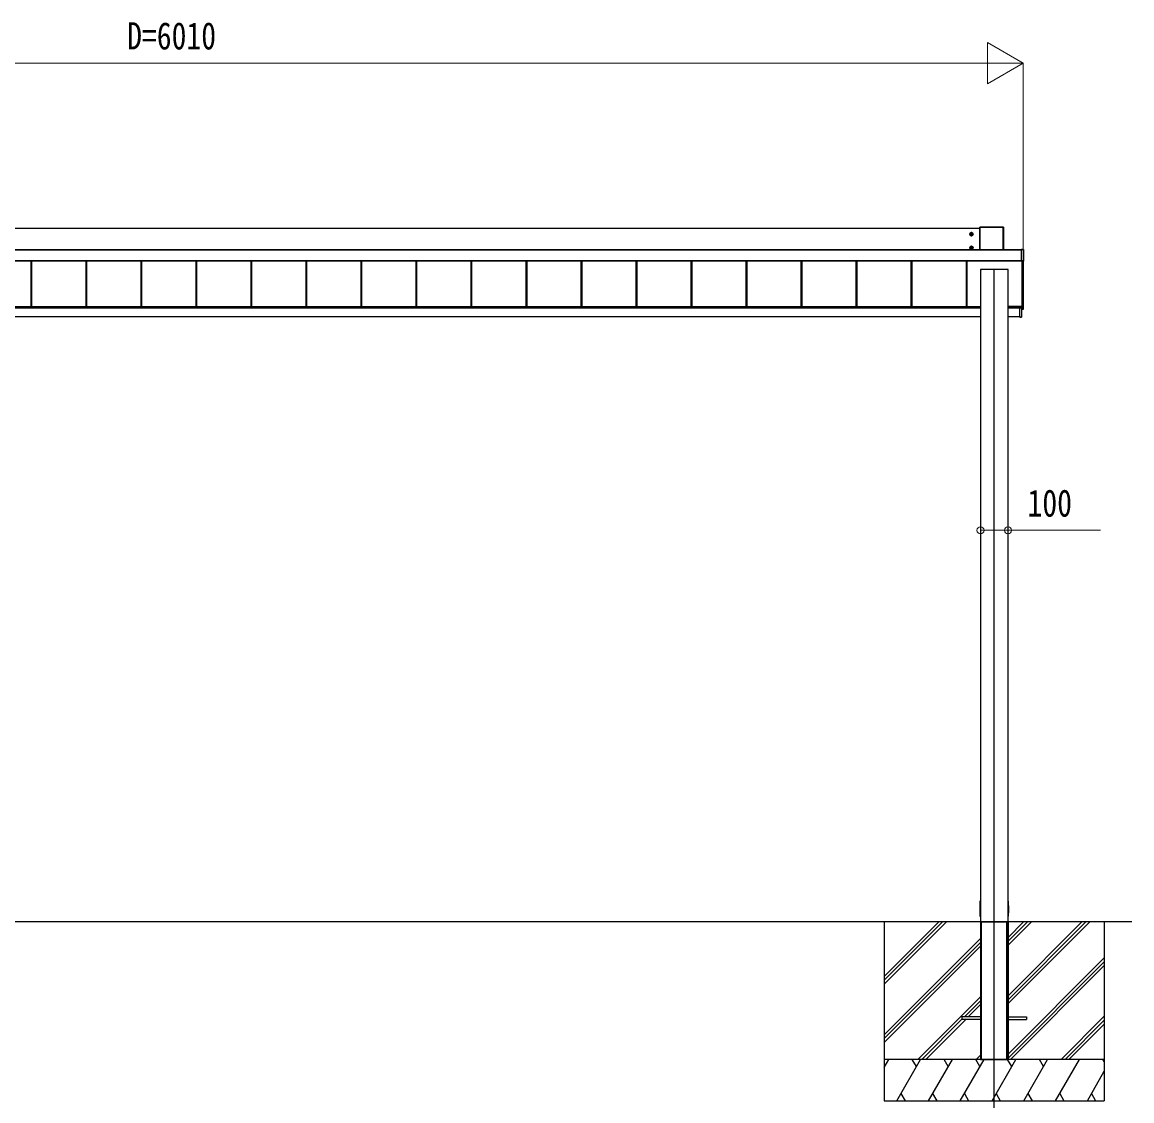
# Model space of a CAD drawing. Units: millimetres, scale not verified. Extents: x -12615 to 12615, y -8910 to 8910.
# Drawn here: x -8199 to -4165, y -5676 to -1755 of the extents above; entities that cross this region are included whole.
import ezdxf
from ezdxf.enums import TextEntityAlignment as Align

# ---------------------------------------------------------------- set-up
doc = ezdxf.new("R2010")
doc.units = ezdxf.units.MM
doc.header["$LTSCALE"] = 30
for name, color, linetype in [('0-3_YKK_11', 7, 'Continuous'), ('0-4_YKK_11E', 7, 'Continuous'), ('0-5_YKK_12', 2, 'Continuous'), ('0-6_YKK_A1', 4, 'Continuous')]:
    doc.layers.add(name, color=color, linetype=linetype)
doc.layers.add('0-7_YKK_D', color=6, linetype='Continuous', lineweight=18)
doc.styles.add('ＭＳ ゴシック', font='')
doc.styles.get('ＭＳ ゴシック').set_extended_font_data('MS Gothic')

msp = doc.modelspace()

# ---------------------------------------------------------------- linework, layer by layer
at = {"layer": '0-3_YKK_11'}
for p, q in [((-4717.94, -2582.31), (-4717.94, -2500.15)), ((-4632.44, -2499.65), (-4717.44, -2499.65)), ((-4631.94, -2500.15), (-4631.94, -2582.31)), ((-10411.94, -2503.87), (-4717.94, -2503.87)), ((-4740.69, -2525.61), (-4755.19, -2525.61)), ((-4747.94, -2518.36), (-4747.94, -2532.86)), ((-4747.18, -2523.33), (-4747.18, -2522.61)), ((-4740.69, -2575.58), (-4755.19, -2575.58)), ((-4747.94, -2568.33), (-4747.94, -2582.83)), ((-4747.18, -2573.3), (-4747.18, -2572.58)), ((-4564.64, -2581.03), (-4558.94, -2581.03)), ((-4566.44, -2582.31), (-10563.44, -2582.31)), ((-4558.44, -2581.53), (-4558.44, -2623.51)), ((-10563.44, -2622.42), (-4566.44, -2622.42)), ((-8166.44, -2788.65), (-8166.44, -2622.42)), ((-8163.84, -2788.65), (-8163.84, -2622.42)), ((-8163.44, -2788.65), (-8163.44, -2622.42)), ((-7966.44, -2788.65), (-7966.44, -2622.42)), ((-7963.84, -2788.65), (-7963.84, -2622.42)), ((-7963.44, -2788.65), (-7963.44, -2622.42)), ((-7766.44, -2788.65), (-7766.44, -2622.42)), ((-7763.84, -2788.65), (-7763.84, -2622.42)), ((-7763.44, -2788.65), (-7763.44, -2622.42)), ((-7566.44, -2788.65), (-7566.44, -2622.42)), ((-7563.84, -2788.65), (-7563.84, -2622.42)), ((-7563.44, -2788.65), (-7563.44, -2622.42)), ((-7366.44, -2788.65), (-7366.44, -2622.42)), ((-7363.84, -2788.65), (-7363.84, -2622.42)), ((-7363.44, -2788.65), (-7363.44, -2622.42)), ((-7166.44, -2788.65), (-7166.44, -2622.42)), ((-7163.84, -2788.65), (-7163.84, -2622.42)), ((-7163.44, -2788.65), (-7163.44, -2622.42)), ((-6966.44, -2788.65), (-6966.44, -2622.42)), ((-6963.84, -2788.65), (-6963.84, -2622.42)), ((-6963.44, -2788.65), (-6963.44, -2622.42)), ((-6766.44, -2788.65), (-6766.44, -2622.42)), ((-6763.84, -2788.65), (-6763.84, -2622.42)), ((-6763.44, -2788.65), (-6763.44, -2622.42)), ((-6566.44, -2788.65), (-6566.44, -2622.42)), ((-6563.84, -2788.65), (-6563.84, -2622.42)), ((-6563.44, -2788.65), (-6563.44, -2622.42)), ((-6366.44, -2788.65), (-6366.44, -2622.42)), ((-6363.84, -2788.65), (-6363.84, -2622.42)), ((-6363.44, -2788.65), (-6363.44, -2622.42)), ((-6166.44, -2788.65), (-6166.44, -2622.42)), ((-6163.84, -2788.65), (-6163.84, -2622.42)), ((-6163.44, -2788.65), (-6163.44, -2622.42)), ((-5966.44, -2788.65), (-5966.44, -2622.42)), ((-5963.84, -2788.65), (-5963.84, -2622.42)), ((-5963.44, -2788.65), (-5963.44, -2622.42)), ((-5766.44, -2788.65), (-5766.44, -2622.42)), ((-5763.84, -2788.65), (-5763.84, -2622.42)), ((-5763.44, -2788.65), (-5763.44, -2622.42)), ((-5566.44, -2788.65), (-5566.44, -2622.42)), ((-5563.84, -2788.65), (-5563.84, -2622.42)), ((-5563.44, -2788.65), (-5563.44, -2622.42)), ((-5366.44, -2788.65), (-5366.44, -2622.42)), ((-5363.84, -2788.65), (-5363.84, -2622.42)), ((-5363.44, -2788.65), (-5363.44, -2622.42)), ((-5166.44, -2788.65), (-5166.44, -2622.42)), ((-5163.84, -2788.65), (-5163.84, -2622.42)), ((-5163.44, -2788.65), (-5163.44, -2622.42)), ((-4966.44, -2788.65), (-4966.44, -2622.42)), ((-4963.84, -2788.65), (-4963.84, -2622.42)), ((-4963.44, -2788.65), (-4963.44, -2622.42)), ((-4766.44, -2788.65), (-4766.44, -2622.42)), ((-4763.84, -2788.65), (-4763.84, -2622.42)), ((-4763.44, -2788.65), (-4763.44, -2622.42)), ((-4714.94, -2654.01), (-4714.94, -2654.3)), ((-4712.74, -2654), (-4714.64, -2654)), ((-4712.44, -2654.3), (-4712.44, -2654.01)), ((-4712.44, -2654.21), (-4711.44, -2654.21)), ((-4710.94, -2654.3), (-4710.94, -2654.23)), ((-4618.94, -2654.3), (-4618.94, -2654.23)), ((-4618.44, -2654.21), (-4617.44, -2654.21)), ((-4617.44, -2654.3), (-4617.44, -2654.01)), ((-4617.14, -2654), (-4615.24, -2654)), ((-4614.94, -2654.01), (-4614.94, -2654.3)), ((-4565.24, -2623.83), (-4566.44, -2623.83)), ((-4566.44, -2623.83), (-4566.44, -2623.83)), ((-4565.24, -2623.83), (-4565.24, -2623.83)), ((-4564.64, -2624.01), (-4558.94, -2624.01)), ((-10414.94, -2788.65), (-4714.94, -2788.65)), ((-10414.94, -2793.52), (-4714.94, -2793.52)), ((-4614.94, -2793.52), (-4571.94, -2793.52)), ((-4565.94, -2790.71), (-4565.94, -2793.29)), ((-4565.94, -2793.31), (-4565.94, -2793.29)), ((-4565.75, -2793.49), (-4565.76, -2793.49)), ((-4565.74, -2793.49), (-4565.74, -2793.49)), ((-4559.41, -2798.21), (-4565.44, -2798.59)), ((-4559.41, -2797.96), (-4558.94, -2797.47)), ((-4615.24, -5025), (-4714.64, -5025)), ((-4712.44, -5525), (-4712.44, -5025)), ((-4710.94, -5525), (-4710.94, -5025)), ((-4618.94, -5525), (-4618.94, -5025)), ((-4617.44, -5525), (-4617.44, -5025))]:
    msp.add_line(p, q, dxfattribs=at)
for points in [[(-4742.94, -2522.72), (-4747.94, -2519.84), (-4752.94, -2522.72), (-4752.94, -2528.5), (-4747.94, -2531.38), (-4742.94, -2528.5)], [(-4752.94, -2578.47), (-4747.94, -2581.35), (-4742.94, -2578.47), (-4742.94, -2572.69), (-4747.94, -2569.81), (-4752.94, -2572.69)]]:
    msp.add_lwpolyline(points, close=True, dxfattribs=at)
for points in [[(-4750.22, -2524.85), (-4750.94, -2524.85), (-4750.94, -2526.37), (-4750.22, -2526.37)], [(-4747.18, -2522.61), (-4748.7, -2522.61), (-4748.7, -2523.33)], [(-4748.7, -2527.89), (-4748.7, -2528.61), (-4747.18, -2528.61), (-4747.18, -2527.89)], [(-4745.66, -2526.37), (-4744.94, -2526.37), (-4744.94, -2524.85), (-4745.66, -2524.85)], [(-4750.22, -2574.82), (-4750.94, -2574.82), (-4750.94, -2576.34), (-4750.22, -2576.34)], [(-4747.18, -2572.58), (-4748.7, -2572.58), (-4748.7, -2573.3)], [(-4748.7, -2577.86), (-4748.7, -2578.58), (-4747.18, -2578.58), (-4747.18, -2577.86)], [(-4745.66, -2576.34), (-4744.94, -2576.34), (-4744.94, -2574.82), (-4745.66, -2574.82)], [(-4566.44, -2623.83), (-4566.44, -2623.28), (-4566.44, -2622.77), (-4566.44, -2581.71), (-4566.44, -2581.23), (-4566.44, -2581.08), (-4566.44, -2581.08), (-4565.24, -2581.08)], [(-4614.94, -5525), (-4614.94, -5021), (-4614.94, -2654.3), (-4615.24, -2654.3), (-4714.64, -2654.3), (-4714.94, -2654.3), (-4714.94, -5021), (-4714.94, -5525)], [(-4559.94, -2624.01), (-4559.94, -2796.43), (-4559.94, -2797), (-4565.44, -2797.33)], [(-4564.94, -2623.84), (-4564.94, -2796.98), (-4560.44, -2796.98), (-4559.94, -2796.48)], [(-4559.41, -2798.21), (-4558.94, -2797.71), (-4558.94, -2797.47), (-4558.94, -2755.94), (-4559.94, -2755.88)], [(-4567.94, -2788.99), (-4567.94, -2788.94), (-4567.94, -2788.65), (-4614.94, -2788.65)], [(-4566.94, -2788.26), (-4566.94, -2789), (-4571.94, -2788.99), (-4571.94, -2793.28), (-4571.94, -2793.48), (-4565.75, -2793.49), (-4565.75, -2793.79)], [(-4571.94, -2827.26), (-4571.94, -2793.78), (-4571.94, -2793.48)], [(-4564.94, -2787.96), (-4565.24, -2788.26), (-4568.44, -2788.26), (-4568.44, -2788.65)], [(-4565.44, -2788.26), (-4565.44, -2790.21), (-4565.44, -2793.79), (-4565.44, -2826.88)], [(-4565.44, -2798.01), (-4565.12, -2798.31), (-4559.41, -2797.96)], [(-10414.94, -2825), (-10414.57, -2825), (-10414.09, -2825), (-4715.79, -2825), (-4715.31, -2825), (-4714.94, -2825)], [(-4715.81, -2825), (-4715.96, -2827.5), (-4715.44, -2827.5), (-4714.94, -2827.5)], [(-4614.94, -2825), (-4614.57, -2825), (-4614.09, -2825), (-4571.94, -2825)], [(-4614.94, -2827.5), (-4614.44, -2827.5), (-4613.92, -2827.5), (-4614.07, -2825)], [(-4571.94, -2827.26), (-4571.94, -2827.56), (-4565.72, -2827.18), (-4565.44, -2826.88)], [(-4714.94, -4950.5), (-4716.67, -4950.5), (-4717.17, -4950.5), (-4717.44, -4981.7), (-4717.24, -5005), (-4716.74, -5005), (-4714.94, -5005)], [(-4614.94, -5005), (-4613.14, -5005), (-4612.64, -5005), (-4612.44, -4981.7), (-4612.71, -4950.5), (-4613.21, -4950.5), (-4614.94, -4950.5)]]:
    msp.add_lwpolyline(points, dxfattribs=at)
for centre, radius in [((-4747.94, -2525.61), 6.25), ((-4747.94, -2525.61), 5), ((-4747.94, -2575.58), 6.25), ((-4747.94, -2575.58), 5)]:
    msp.add_circle(centre, radius, dxfattribs=at)
for centre, radius, start, end in [((-4747.94, -2525.61), 5.58, 153.74848, 206.25152), ((-4747.94, -2525.61), 5.58, 93.74848, 146.25152), ((-4747.94, -2525.61), 5.58, 213.74848, 266.25152), ((-4750.22, -2523.33), 1.52, 270, 0), ((-4750.22, -2527.89), 1.52, 0, 90), ((-4747.94, -2525.61), 5.58, 33.74848, 86.25152), ((-4747.94, -2525.61), 5.58, 273.74848, 326.25152), ((-4745.66, -2523.33), 1.52, 180, 270), ((-4745.66, -2527.89), 1.52, 90, 180), ((-4747.94, -2525.61), 5.58, 333.74848, 26.25152), ((-4747.94, -2575.58), 5.58, 153.74848, 206.25152), ((-4747.94, -2575.58), 5.58, 93.74848, 146.25152), ((-4747.94, -2575.58), 5.58, 213.74848, 266.25152), ((-4750.22, -2573.3), 1.52, 270, 0), ((-4750.22, -2577.86), 1.52, 0, 90), ((-4747.94, -2575.58), 5.58, 33.74848, 86.25152), ((-4747.94, -2575.58), 5.58, 273.74848, 326.25152), ((-4745.66, -2573.3), 1.52, 180, 270), ((-4745.66, -2577.86), 1.52, 90, 180), ((-4747.94, -2575.58), 5.58, 333.74848, 26.25152), ((-4564.8, -2579.67), 1.41, 271.33232, 274.49739), ((-4565.15, -2626.45), 2.62, 81.42612, 92.09097)]:
    msp.add_arc(centre, radius, start, end, dxfattribs=at)
for centre, major_axis, ratio, start_param, end_param in [((-4717.44, -2500.15), (0.382, -0.325), 0.996231, 2.2770247, 3.8440941), ((-4632.44, -2500.15), (0.382, 0.325), 0.996231, 5.5806839, 7.1477533), ((-4565.24, -2581.07), (0.6, 0), 0.026226, 4.712389, 5.6461648), ((-4564.64, -2581.33), (0, 0.3), 0.998743, 6.2831853, 6.8214342), ((-4558.94, -2581.53), (0.382, 0.325), 0.996231, 5.5806839, 7.1477533), ((-4714.64, -2654.01), (0.3, 0), 0.034921, 1.5707963, 3.1415927), ((-4712.74, -2654.01), (0.3, 0), 0.034921, 6.2831853, 7.8539816), ((-4711.44, -2654.23), (0.5, 0), 0.034921, 6.2831853, 7.8539816), ((-4618.44, -2654.23), (0.5, 0), 0.034921, 1.5707963, 3.1415927), ((-4617.14, -2654.01), (0.3, 0), 0.034921, 1.5707963, 3.1415927), ((-4615.24, -2654.01), (0.3, 0), 0.034921, 6.2831853, 7.8539816), ((-4564.64, -2623.71), (0, 0.3), 0.998743, 2.0534275, 3.1415927), ((-4558.94, -2623.51), (0.382, -0.325), 0.996231, 5.4186173, 6.9856867), ((-4565.74, -2790.71), (-0.108, 0.169), 0.994155, 5.7105836, 7.28138), ((-4565.74, -2793.29), (0.145, 0.15), 0.921201, 2.3804184, 3.9145081)]:
    msp.add_ellipse(centre, major_axis=major_axis, ratio=ratio, start_param=start_param, end_param=end_param, dxfattribs=at)
at = {"layer": '0-4_YKK_11E'}
for p, q in [((-4717.1, -2500.28), (-4717.1, -2582.31)), ((-4565.24, -2581.08), (-4566.44, -2581.08)), ((-4565.24, -2581.08), (-4565.24, -2581.08)), ((-4564.69, -2581.07), (-4564.64, -2581.07)), ((-4564.64, -2581.07), (-4564.64, -2581.03)), ((-10563.44, -2582.79), (-4566.44, -2582.79)), ((-10563.44, -2621.76), (-4566.44, -2621.76)), ((-4559.4, -2581.71), (-4566.44, -2581.71)), ((-10563.44, -2622.28), (-4566.44, -2622.28)), ((-4566.44, -2622.42), (-10563.44, -2622.42)), ((-4714.64, -2654), (-4714.64, -2654.3)), ((-4712.74, -2654.3), (-4712.74, -2654)), ((-4711.44, -2654.21), (-4711.44, -2654.3)), ((-4618.44, -2654.3), (-4618.44, -2654.21)), ((-4617.14, -2654.3), (-4617.14, -2654)), ((-4615.24, -2654), (-4615.24, -2654.3)), ((-4566.44, -2623.83), (-4565.24, -2623.83)), ((-10414.94, -2790.65), (-4714.94, -2790.65)), ((-4614.94, -2790.65), (-4571.94, -2790.65)), ((-4571.94, -2793.28), (-4566.22, -2793.29)), ((-4565.74, -2793.79), (-4571.94, -2793.78)), ((-4565.44, -2798.59), (-4559.41, -2798.21)), ((-4559.41, -2797.96), (-4559.41, -2798.21)), ((-4714.94, -2827.18), (-4715.44, -2827.18)), ((-4614.44, -2827.18), (-4614.57, -2825))]:
    msp.add_line(p, q, dxfattribs=at)
for points in [[(-4717.94, -2500.15), (-4717.6, -2500.29), (-4717.6, -2582.31)], [(-4632.78, -2582.31), (-4632.78, -2500.28), (-4717.1, -2500.28), (-4717.1, -2499.79), (-4717.6, -2500.29)], [(-4717.44, -2499.65), (-4717.1, -2499.79), (-4632.78, -2499.79), (-4632.44, -2499.65)], [(-4632.78, -2500.28), (-4632.78, -2499.79), (-4632.28, -2500.29)], [(-4632.28, -2582.31), (-4632.28, -2500.29), (-4631.94, -2500.15)], [(-4558.94, -2581.03), (-4559.4, -2581.23), (-4559.4, -2581.71), (-4559.4, -2622.77), (-4566.44, -2622.77)], [(-4566.44, -2581.23), (-4559.4, -2581.23), (-4558.9, -2581.73)], [(-4558.44, -2623.51), (-4558.9, -2622.79), (-4558.9, -2581.73), (-4558.44, -2581.53)], [(-4558.94, -2624.01), (-4559.4, -2623.28), (-4566.44, -2623.28)], [(-4564.78, -2623.86), (-4564.64, -2623.89), (-4564.64, -2624.01)], [(-4559.4, -2622.77), (-4559.4, -2623.28), (-4558.9, -2622.79)], [(-4565.94, -2793.29), (-4566.22, -2793.29), (-4566.22, -2790.71), (-4565.94, -2790.71)], [(-4565.75, -2793.79), (-4565.72, -2793.79), (-4565.72, -2826.88)], [(-4565.74, -2793.49), (-4565.74, -2790.21), (-4565.72, -2790.21), (-4565.72, -2788.26)], [(-4565.44, -2798.06), (-4565.12, -2798.36), (-4565.12, -2798.31)], [(-4559.41, -2798.21), (-4559.41, -2798.21), (-4558.94, -2797.71)], [(-4715.44, -2827.5), (-4715.44, -2827.18), (-4715.31, -2825)], [(-4614.94, -2827.18), (-4614.44, -2827.18), (-4614.44, -2827.5)], [(-4565.44, -2826.88), (-4565.72, -2826.88), (-4571.94, -2827.26)]]:
    msp.add_lwpolyline(points, dxfattribs=at)
for centre, radius, start, end in [((-4717.22, -2504.39), 4.12, 88.40447, 95.35624), ((-4632.66, -2504.39), 4.12, 84.64376, 91.59553), ((-4559.29, -2585.83), 4.12, 84.64376, 91.59553), ((-4559.29, -2626.89), 4.12, 84.64376, 91.59553), ((-4566.15, -2795.28), 1.98, 83.79926, 91.95127), ((-4566.99, -2793.72), 1.25, 356.45735, 10.27369), ((-4566.95, -2793.67), 1.21, 354.17006, 8.37745), ((-4567.07, -2790.28), 1.35, 350.09675, 2.91202), ((-4566.94, -2793.72), 1.22, 356.27163, 10.47203), ((-4566.95, -2827.03), 1.24, 353.06854, 6.93146)]:
    msp.add_arc(centre, radius, start, end, dxfattribs=at)
for centre, major_axis, ratio, start_param, end_param in [((-4565.24, -2581.07), (0.6, 0), 0.026226, 5.6461648, 6.2831853), ((-4565.24, -2623.89), (0.6, 0), 0.096025, 6.2831853, 7.8539816), ((-4565.72, -2790.71), (-0.301, 0.4), 0.997782, 5.6362522, 7.2070486), ((-4566.24, -2793.29), (-0.001, 0.2), 0.09157, 4.6769241, 4.7117655), ((-4565.74, -2793.29), (0.482, 0.007), 0.414889, 3.1353871, 4.6694768), ((-4565.72, -2793.29), (-0.301, 0.4), 0.997782, 2.4579529, 2.4946596), ((-4565.72, -2798.39), (0.6, 0.037), 0.034769, 5.198958, 6.2810574), ((-4715.44, -2827.2), (0.5, -0.018), 0.036539, 1.5736281, 3.1406975), ((-4614.44, -2827.2), (0.5, 0.018), 0.036539, 0.0008951, 1.5679645)]:
    msp.add_ellipse(centre, major_axis=major_axis, ratio=ratio, start_param=start_param, end_param=end_param, dxfattribs=at)
at = {"layer": '0-5_YKK_12'}
msp.add_line((-4664.94, -5775), (-4664.94, -2651.8), dxfattribs=at)
at = {"layer": '0-6_YKK_A1'}
for p, q in [((-4164.94, -5025), (-10414.94, -5025)), ((-5064.94, -5025), (-5064.94, -5675)), ((-5064.94, -5251.63), (-4838.31, -5025)), ((-5064.94, -5223.35), (-4866.59, -5025)), ((-5064.94, -5237.49), (-4852.51, -5025.06)), ((-4714.94, -5025), (-4714.94, -5525)), ((-4714.64, -5025), (-4615.24, -5025)), ((-4614.94, -5025), (-4614.94, -5525)), ((-4614.94, -5110), (-4529.94, -5025)), ((-4614.94, -5095.86), (-4544.08, -5025)), ((-4614.94, -5081.71), (-4558.23, -5025)), ((-4614.94, -5322.13), (-4317.85, -5025.04)), ((-4614.94, -5307.99), (-4331.99, -5025.04)), ((-4614.94, -5293.85), (-4346.13, -5025.04)), ((-4264.94, -5025), (-4264.94, -5675)), ((-5064.94, -5435.48), (-4714.94, -5085.48)), ((-5064.94, -5449.62), (-4714.94, -5099.62)), ((-5064.94, -5463.76), (-4714.94, -5113.76)), ((-4614.94, -5505.98), (-4264.94, -5155.98)), ((-4614.94, -5520.12), (-4264.94, -5170.12)), ((-4605.68, -5525), (-4264.94, -5184.26)), ((-4942.33, -5525), (-4714.94, -5297.61)), ((-4773.69, -5370.5), (-4714.94, -5311.75)), ((-4759.55, -5370.5), (-4714.94, -5325.9)), ((-4928.19, -5525), (-4782.44, -5379.25)), ((-4914.05, -5525), (-4768.55, -5379.5)), ((-4782.44, -5370.5), (-4782.44, -5379.5)), ((-4714.94, -5370.5), (-4782.44, -5370.5)), ((-4714.94, -5379.5), (-4782.44, -5379.5)), ((-4614.94, -5370.5), (-4547.44, -5370.5)), ((-4614.94, -5379.5), (-4547.44, -5379.5)), ((-4547.44, -5370.5), (-4547.44, -5379.5)), ((-4421.83, -5525), (-4264.94, -5368.11)), ((-4407.69, -5525), (-4264.94, -5382.25)), ((-4393.55, -5525), (-4264.94, -5396.39)), ((-4264.94, -5525), (-5064.94, -5525)), ((-5064.94, -5553.94), (-5048.23, -5525)), ((-5019.36, -5675), (-4932.76, -5525)), ((-4947.76, -5550.98), (-4962.76, -5525)), ((-4903.89, -5675), (-4817.29, -5525)), ((-4832.29, -5550.98), (-4847.29, -5525)), ((-4788.42, -5675), (-4701.82, -5525)), ((-4716.82, -5550.98), (-4731.82, -5525)), ((-4730.2, -5525), (-4714.94, -5509.74)), ((-4714.94, -5525), (-4614.94, -5525)), ((-4672.95, -5675), (-4586.35, -5525)), ((-4601.35, -5550.98), (-4616.35, -5525)), ((-4557.48, -5675), (-4470.88, -5525)), ((-4485.88, -5550.98), (-4500.88, -5525)), ((-4442.01, -5675), (-4355.41, -5525)), ((-4264.94, -5533.66), (-4269.94, -5525)), ((-5063.23, -5550.98), (-5064.94, -5548.02)), ((-4326.54, -5675), (-4264.94, -5568.3)), ((-5064.94, -5675), (-4264.94, -5675)), ((-5004.37, -5649.02), (-4989.37, -5675)), ((-4888.9, -5649.02), (-4873.9, -5675)), ((-4773.43, -5649.02), (-4758.43, -5675)), ((-4657.95, -5649.02), (-4642.95, -5675)), ((-4542.49, -5649.02), (-4527.49, -5675)), ((-4427.01, -5649.02), (-4412.02, -5675)), ((-4311.54, -5649.02), (-4296.55, -5675))]:
    msp.add_line(p, q, dxfattribs=at)
at = {"layer": '0-7_YKK_D'}
for p, q in [((-4559.94, -1903.87), (-4689.84, -1828.87)), ((-4689.84, -1828.87), (-4689.84, -1978.87)), ((-10419.94, -1903.87), (-4709.94, -1903.87)), ((-4559.94, -1903.87), (-4819.75, -1903.87)), ((-4559.94, -1903.87), (-4689.84, -1978.87)), ((-4559.94, -2623.01), (-4559.94, -1902.87)), ((-4714.94, -3599.47), (-4714.94, -3602.99))]:
    msp.add_line(p, q, dxfattribs=at)
msp.add_lwpolyline([(-4714.94, -3601.99), (-4614.94, -3601.99), (-4279.14, -3601.99)], dxfattribs=at)
for centre in [(-4714.94, -3601.99), (-4614.94, -3601.99)]:
    msp.add_circle(centre, 12.75, dxfattribs=at)

# ---------------------------------------------------------------- texts
at = {"layer": '0-7_YKK_D', "style": 'ＭＳ ゴシック', "width": 0.8}
for s, p in [('D=6010', (-7816.94, -1883.87)), ('100', (-4543.94, -3581.99))]:
    msp.add_text(s, height=98.97, dxfattribs=at).set_placement(p, align=Align.BOTTOM_LEFT)

doc.saveas('drawing.dxf')
